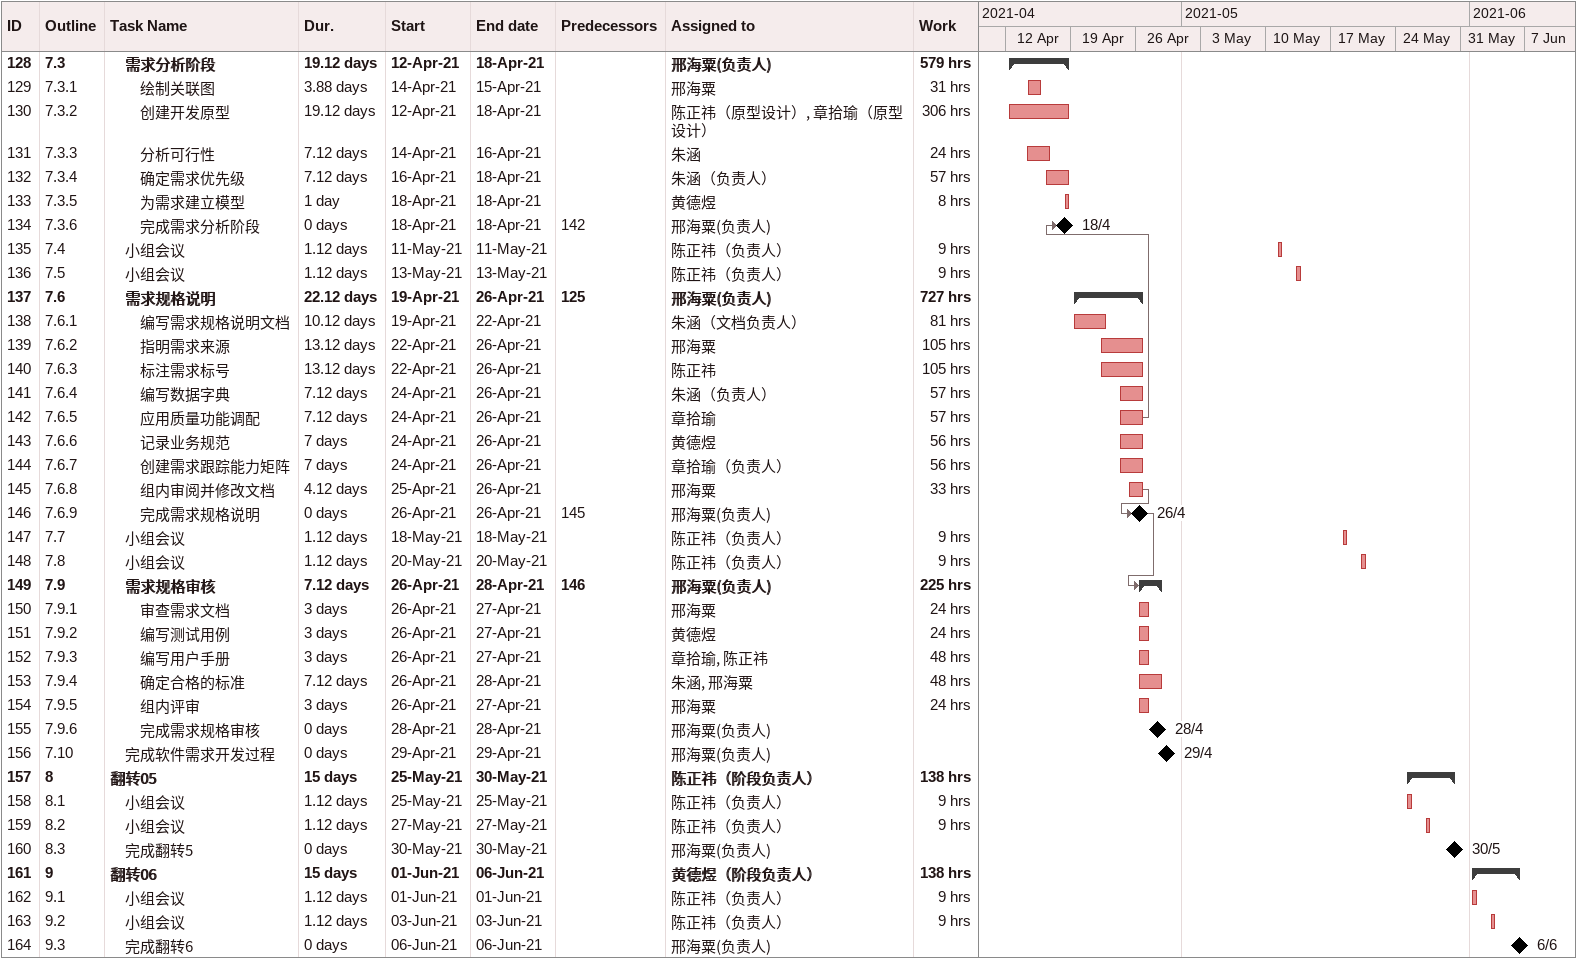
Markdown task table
| ID | WBS | Task | Duration | Start | Finish | Predecessors | Resources | Work (h) |
|---|---|---|---|---|---|---|---|---|
| 128 | 7.3 | **需求分析阶段** | 19.12d | 2021-04-12 | 2021-04-18 |  | 邢海粟(负责人) | 579 |
| 129 | 7.3.1 | 绘制关联图 | 3.88d | 2021-04-14 | 2021-04-15 |  | 邢海粟 | 31 |
| 130 | 7.3.2 | 创建开发原型 | 19.12d | 2021-04-12 | 2021-04-18 |  | 陈正祎（原型设计）, 章拾瑜（原型设计） | 306 |
| 131 | 7.3.3 | 分析可行性 | 7.12d | 2021-04-14 | 2021-04-16 |  | 朱涵 | 24 |
| 132 | 7.3.4 | 确定需求优先级 | 7.12d | 2021-04-16 | 2021-04-18 |  | 朱涵（负责人） | 57 |
| 133 | 7.3.5 | 为需求建立模型 | 1d | 2021-04-18 | 2021-04-18 |  | 黄德煜 | 8 |
| 134 | 7.3.6 | 完成需求分析阶段 | 0d | 2021-04-18 | 2021-04-18 | 142 | 邢海粟(负责人) |  |
| 135 | 7.4 | 小组会议 | 1.12d | 2021-05-11 | 2021-05-11 |  | 陈正祎（负责人） | 9 |
| 136 | 7.5 | 小组会议 | 1.12d | 2021-05-13 | 2021-05-13 |  | 陈正祎（负责人） | 9 |
| 137 | 7.6 | **需求规格说明** | 22.12d | 2021-04-19 | 2021-04-26 | 125 | 邢海粟(负责人) | 727 |
| 138 | 7.6.1 | 编写需求规格说明文档 | 10.12d | 2021-04-19 | 2021-04-22 |  | 朱涵（文档负责人） | 81 |
| 139 | 7.6.2 | 指明需求来源 | 13.12d | 2021-04-22 | 2021-04-26 |  | 邢海粟 | 105 |
| 140 | 7.6.3 | 标注需求标号 | 13.12d | 2021-04-22 | 2021-04-26 |  | 陈正祎 | 105 |
| 141 | 7.6.4 | 编写数据字典 | 7.12d | 2021-04-24 | 2021-04-26 |  | 朱涵（负责人） | 57 |
| 142 | 7.6.5 | 应用质量功能调配 | 7.12d | 2021-04-24 | 2021-04-26 |  | 章拾瑜 | 57 |
| 143 | 7.6.6 | 记录业务规范 | 7d | 2021-04-24 | 2021-04-26 |  | 黄德煜 | 56 |
| 144 | 7.6.7 | 创建需求跟踪能力矩阵 | 7d | 2021-04-24 | 2021-04-26 |  | 章拾瑜（负责人） | 56 |
| 145 | 7.6.8 | 组内审阅并修改文档 | 4.12d | 2021-04-25 | 2021-04-26 |  | 邢海粟 | 33 |
| 146 | 7.6.9 | 完成需求规格说明 | 0d | 2021-04-26 | 2021-04-26 | 145 | 邢海粟(负责人) |  |
| 147 | 7.7 | 小组会议 | 1.12d | 2021-05-18 | 2021-05-18 |  | 陈正祎（负责人） | 9 |
| 148 | 7.8 | 小组会议 | 1.12d | 2021-05-20 | 2021-05-20 |  | 陈正祎（负责人） | 9 |
| 149 | 7.9 | **需求规格审核** | 7.12d | 2021-04-26 | 2021-04-28 | 146 | 邢海粟(负责人) | 225 |
| 150 | 7.9.1 | 审查需求文档 | 3d | 2021-04-26 | 2021-04-27 |  | 邢海粟 | 24 |
| 151 | 7.9.2 | 编写测试用例 | 3d | 2021-04-26 | 2021-04-27 |  | 黄德煜 | 24 |
| 152 | 7.9.3 | 编写用户手册 | 3d | 2021-04-26 | 2021-04-27 |  | 章拾瑜, 陈正祎 | 48 |
| 153 | 7.9.4 | 确定合格的标准 | 7.12d | 2021-04-26 | 2021-04-28 |  | 朱涵, 邢海粟 | 48 |
| 154 | 7.9.5 | 组内评审 | 3d | 2021-04-26 | 2021-04-27 |  | 邢海粟 | 24 |
| 155 | 7.9.6 | 完成需求规格审核 | 0d | 2021-04-28 | 2021-04-28 |  | 邢海粟(负责人) |  |
| 156 | 7.10 | 完成软件需求开发过程 | 0d | 2021-04-29 | 2021-04-29 |  | 邢海粟(负责人) |  |
| 157 | 8 | **翻转05** | 15d | 2021-05-25 | 2021-05-30 |  | 陈正祎（阶段负责人） | 138 |
| 158 | 8.1 | 小组会议 | 1.12d | 2021-05-25 | 2021-05-25 |  | 陈正祎（负责人） | 9 |
| 159 | 8.2 | 小组会议 | 1.12d | 2021-05-27 | 2021-05-27 |  | 陈正祎（负责人） | 9 |
| 160 | 8.3 | 完成翻转5 | 0d | 2021-05-30 | 2021-05-30 |  | 邢海粟(负责人) |  |
| 161 | 9 | **翻转06** | 15d | 2021-06-01 | 2021-06-06 |  | 黄德煜（阶段负责人） | 138 |
| 162 | 9.1 | 小组会议 | 1.12d | 2021-06-01 | 2021-06-01 |  | 陈正祎（负责人） | 9 |
| 163 | 9.2 | 小组会议 | 1.12d | 2021-06-03 | 2021-06-03 |  | 陈正祎（负责人） | 9 |
| 164 | 9.3 | 完成翻转6 | 0d | 2021-06-06 | 2021-06-06 |  | 邢海粟(负责人) |  |
